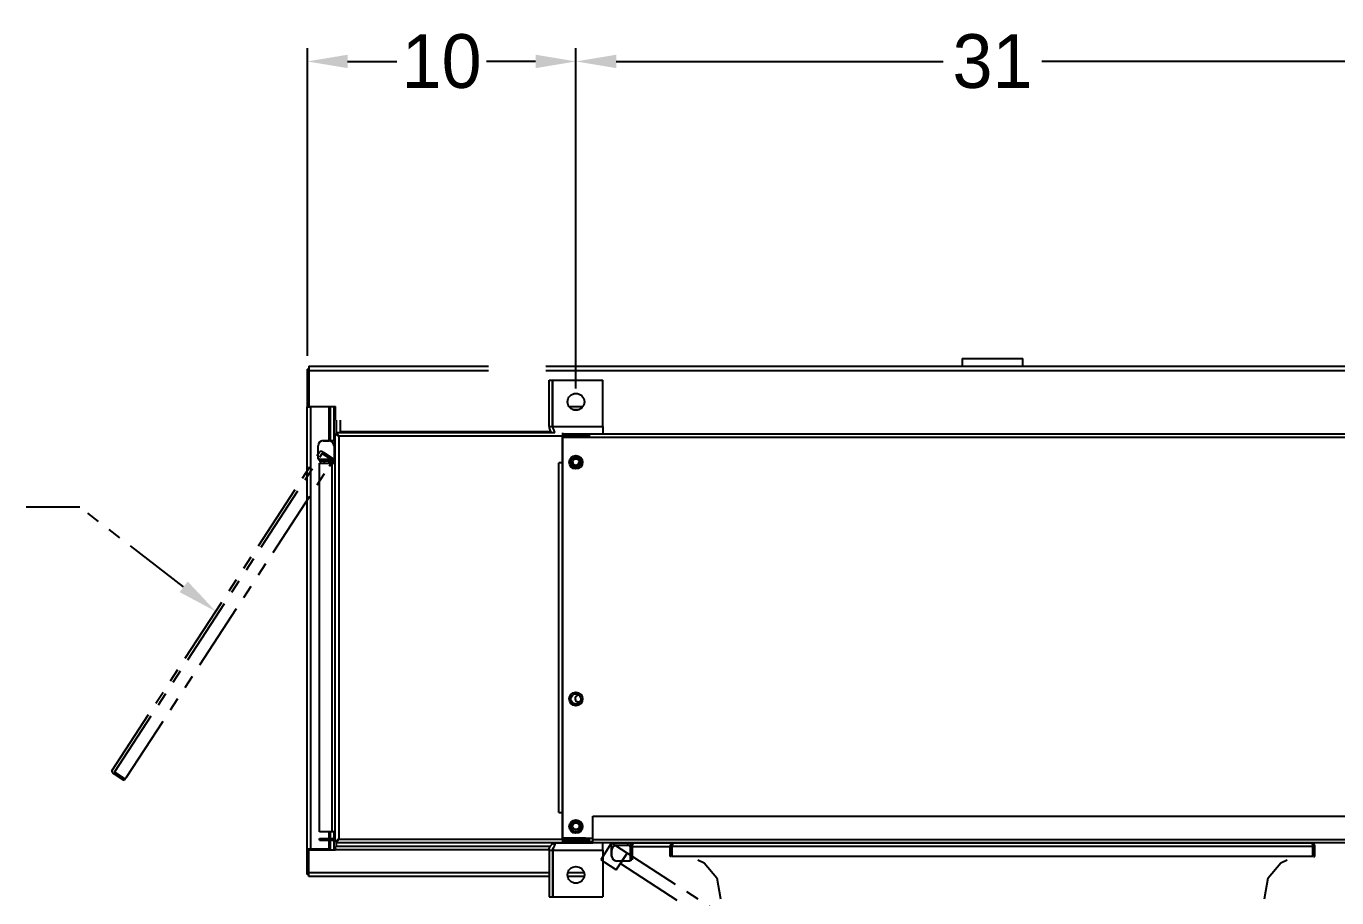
# Model space of a CAD drawing. Header units: inches. Extents: x 547 to 857, y -251 to -55.
# Drawn here: x 623.15 to 671.91, y -128.09 to -95.64 of the extents above; entities that cross this region are included whole.
import ezdxf

# ---------------------------------------------------------------- set-up
doc = ezdxf.new("R2010")
doc.units = ezdxf.units.IN
doc.header["$MEASUREMENT"] = 0
doc.header["$PDSIZE"] = -1
doc.linetypes.add('PHANTOM', pattern=[0.5, 0.25, -0.05, 0.05, -0.05, 0.05, -0.05])
doc.layers.add('Hingeable', color=7, linetype='PHANTOM')
doc.dimstyles.new('RAE Solutions', dxfattribs={"dimtxt": 2, "dimasz": 1.5, "dimexe": 0.5, "dimexo": 0.5, "dimgap": 0.5, "dimtad": 0, "dimtih": 1, "dimtoh": 1, "dimdec": 3, "dimrnd": 0.125, "dimzin": 1, "dimdsep": 46, "dimlunit": 5, "dimtxsty": 'Standard', "dimcen": 0.09, "dimadec": 0, "dimazin": 0, "dimtfac": 1, "dimtdec": 3, "dimtofl": 0, "dimtmove": 0, "dimatfit": 3, "dimfxl": 1, "dimtolj": 1, "dimtzin": 1, "dimarcsym": 0})

# ---------------------------------------------------------------- blocks, each defined once
blk = doc.blocks.new('*D20')
at = {"color": 0, "lineweight": -2}
for p, q in [((633.607, -107.906), (633.607, -96.451)), ((643.602, -109.125), (643.602, -96.451)), ((635.107, -96.951), (636.938, -96.951)), ((642.102, -96.951), (640.271, -96.951))]:
    blk.add_line(p, q, dxfattribs=at)
at = {"color": 0}
for points in [[(635.107, -96.701), (635.107, -97.201), (633.607, -96.951)], [(642.102, -96.701), (642.102, -97.201), (643.602, -96.951)]]:
    blk.add_solid(points, dxfattribs=at)
at = {"layer": 'Defpoints', "color": 0}
for p in [(643.602, -96.951), (633.607, -108.406), (643.602, -109.625)]:
    blk.add_point(p, dxfattribs=at)
at = {"color": 0, "insert": (638.604, -96.951), "char_height": 2, "attachment_point": 5}
blk.add_mtext('\\A1;10', dxfattribs=at)
blk = doc.blocks.new('*D25')
at = {"color": 0, "lineweight": -2}
for p, q in [((643.602, -109.125), (643.602, -96.451)), ((674.602, -109.125), (674.602, -96.451)), ((645.102, -96.951), (657.269, -96.951)), ((673.102, -96.951), (660.935, -96.951))]:
    blk.add_line(p, q, dxfattribs=at)
at = {"color": 0}
for points in [[(645.102, -96.701), (645.102, -97.201), (643.602, -96.951)], [(673.102, -96.701), (673.102, -97.201), (674.602, -96.951)]]:
    blk.add_solid(points, dxfattribs=at)
at = {"layer": 'Defpoints', "color": 0}
for p in [(674.602, -96.951), (643.602, -109.625), (674.602, -109.625)]:
    blk.add_point(p, dxfattribs=at)
at = {"color": 0, "insert": (659.102, -96.951), "char_height": 2, "attachment_point": 5}
blk.add_mtext('\\A1;31', dxfattribs=at)

msp = doc.modelspace()

# ---------------------------------------------------------------- linework, layer by layer
at = {"linetype": 'Continuous', "lineweight": 25}
for p, q in [((657.977, -108.0082), (657.977, -108.301)), ((657.977, -108.0082), (660.227, -108.0082)), ((657.977, -108.0082), (657.977, -108.301)), ((657.977, -108.0082), (660.227, -108.0082)), ((660.227, -108.301), (660.227, -108.0082)), ((660.227, -108.301), (660.227, -108.0082)), ((633.6065, -108.4062), (633.6065, -109.8125)), ((633.6065, -108.4062), (633.6565, -108.4062)), ((633.6065, -108.4062), (633.6065, -109.8125)), ((633.6065, -108.4062), (633.6565, -108.4062)), ((633.6065, -108.4062), (633.6065, -109.8125)), ((633.6065, -108.4062), (633.6565, -108.4062)), ((633.6565, -108.301), (633.6565, -108.458)), ((633.6565, -108.301), (640.3515, -108.301)), ((633.6565, -108.301), (633.6565, -108.458)), ((633.6565, -108.301), (633.6565, -108.458)), ((633.6565, -108.301), (640.3515, -108.301)), ((633.6565, -108.458), (633.6565, -109.7985)), ((633.6565, -108.458), (640.3515, -108.458)), ((633.6565, -108.458), (633.6565, -109.7985)), ((633.6565, -108.458), (633.6565, -109.7985)), ((633.6565, -108.458), (640.3515, -108.458)), ((642.4765, -108.301), (675.7275, -108.301)), ((642.4765, -108.458), (675.7275, -108.458)), ((642.602, -110.5485), (642.602, -108.8125)), ((642.602, -108.8125), (642.732, -108.8125)), ((642.602, -110.5485), (642.602, -108.8125)), ((642.602, -108.8125), (642.732, -108.8125)), ((642.602, -110.5485), (642.602, -108.8125)), ((642.602, -108.8125), (642.732, -108.8125)), ((642.732, -110.5485), (642.732, -108.8125)), ((642.732, -110.5485), (642.732, -108.8125)), ((642.732, -110.5485), (642.732, -108.8125)), ((642.7391, -108.8125), (644.602, -108.8125)), ((642.7391, -110.5485), (642.7391, -108.8125)), ((642.7391, -108.8125), (644.602, -108.8125)), ((642.7391, -110.5485), (642.7391, -108.8125)), ((642.7391, -108.8125), (644.602, -108.8125)), ((642.7391, -110.5485), (642.7391, -108.8125)), ((644.602, -110.5485), (644.602, -108.8125)), ((644.602, -110.5485), (644.602, -108.8125)), ((644.602, -110.5485), (644.602, -108.8125)), ((633.6065, -126.2812), (633.6065, -109.8125)), ((633.6065, -109.8125), (633.7395, -109.8125)), ((633.6065, -126.2812), (633.6065, -109.8125)), ((633.6065, -109.8125), (633.7395, -109.8125)), ((633.6065, -126.2812), (633.6065, -109.8125)), ((633.6065, -109.8125), (633.7395, -109.8125)), ((633.6565, -109.8125), (633.6565, -109.7985)), ((633.6565, -109.7985), (634.6565, -109.7985)), ((633.6565, -109.8125), (633.6565, -109.7985)), ((633.6565, -109.7985), (634.6565, -109.7985)), ((633.6565, -109.8125), (633.6565, -109.7985)), ((633.6565, -109.7985), (634.6565, -109.7985)), ((633.7065, -109.7985), (633.7065, -109.8125)), ((633.7065, -109.7985), (633.7065, -109.8125)), ((633.7065, -109.7985), (633.7065, -109.8125)), ((633.7142, -109.8125), (633.7142, -109.7985)), ((633.7142, -109.8125), (633.7142, -109.7985)), ((633.7142, -109.8125), (633.7142, -109.7985)), ((633.7395, -126.2812), (633.7395, -109.8125)), ((634.419, -109.8125), (633.7395, -109.8125)), ((633.7395, -126.2812), (633.7395, -109.8125)), ((634.419, -109.8125), (633.7395, -109.8125)), ((633.7395, -126.2812), (633.7395, -109.8125)), ((634.419, -109.8125), (633.7395, -109.8125)), ((633.8472, -109.8125), (633.8472, -109.7985)), ((633.8472, -109.8125), (633.8472, -109.7985)), ((633.8472, -109.8125), (633.8472, -109.7985)), ((634.419, -111.073), (634.419, -109.8125)), ((634.419, -111.073), (634.419, -109.8125)), ((634.419, -111.073), (634.419, -109.8125)), ((634.4642, -111.073), (634.4642, -109.7985)), ((634.4642, -111.073), (634.4642, -109.7985)), ((634.4642, -111.073), (634.4642, -109.7985)), ((634.5972, -109.7985), (634.5972, -111.073)), ((634.5972, -109.7985), (634.5972, -111.073)), ((634.5972, -109.7985), (634.5972, -111.073)), ((634.6565, -109.9095), (634.6565, -109.7985)), ((634.6565, -109.9095), (634.6565, -109.7985)), ((634.6565, -109.9095), (634.6565, -109.7985)), ((634.6565, -110.3054), (634.6565, -109.9095)), ((634.6565, -110.3054), (634.6565, -109.9095)), ((634.6565, -110.3054), (634.6565, -109.9095)), ((642.732, -109.7985), (642.7391, -109.7985)), ((642.732, -109.7985), (642.7391, -109.7985)), ((642.732, -109.7985), (642.7391, -109.7985)), ((642.732, -109.9095), (642.7391, -109.9095)), ((642.732, -109.9095), (642.7391, -109.9095)), ((642.732, -109.9095), (642.7391, -109.9095)), ((643.3421, -109.7985), (643.862, -109.7985)), ((643.3421, -109.7985), (643.862, -109.7985)), ((643.3421, -109.7985), (643.862, -109.7985)), ((643.4727, -109.9095), (643.7314, -109.9095)), ((643.4727, -109.9095), (643.7314, -109.9095)), ((643.4727, -109.9095), (643.7314, -109.9095)), ((634.6802, -110.3054), (634.6802, -110.8258)), ((634.6802, -110.3054), (634.6802, -110.8258)), ((634.6802, -110.3054), (634.6802, -110.8258)), ((634.8283, -110.3054), (634.8283, -110.742)), ((634.8283, -110.3054), (634.8283, -110.742)), ((634.8283, -110.3054), (634.8283, -110.742)), ((642.602, -110.5485), (642.732, -110.5485)), ((642.602, -110.5485), (642.732, -110.5485)), ((642.602, -110.5485), (642.732, -110.5485)), ((642.732, -110.3054), (642.7391, -110.3054)), ((642.732, -110.3054), (642.7391, -110.3054)), ((642.732, -110.3054), (642.7391, -110.3054)), ((642.7391, -110.5485), (644.602, -110.5485)), ((642.7391, -110.5485), (644.602, -110.5485)), ((642.7391, -110.5485), (644.602, -110.5485)), ((644.602, -110.5485), (644.602, -110.8125)), ((644.602, -110.5485), (644.602, -110.8125)), ((644.602, -110.5485), (644.602, -110.8125)), ((634.1948, -111.0735), (634.4138, -111.0735)), ((634.1948, -111.0735), (634.4138, -111.0735)), ((634.1948, -111.0735), (634.4138, -111.0735)), ((634.6453, -111.073), (634.1953, -111.073)), ((634.6453, -111.073), (634.1953, -111.073)), ((634.6453, -111.073), (634.1953, -111.073)), ((634.6453, -125.9867), (634.6453, -110.8258)), ((634.6453, -110.8258), (634.6953, -110.8258)), ((634.6453, -125.9867), (634.6453, -110.8258)), ((634.6453, -110.8258), (634.6953, -110.8258)), ((634.6453, -125.9867), (634.6453, -110.8258)), ((634.6453, -110.8258), (634.6953, -110.8258)), ((634.7024, -110.7687), (642.8212, -110.7687)), ((634.7024, -110.7687), (634.7024, -110.8187)), ((634.7024, -110.7687), (642.8212, -110.7687)), ((634.7024, -110.7687), (634.7024, -110.8187)), ((634.7024, -110.7687), (642.8212, -110.7687)), ((634.7024, -110.7687), (634.7024, -110.8187)), ((643.1013, -110.9017), (634.7783, -110.9017)), ((634.7783, -110.9017), (634.7783, -125.9107)), ((643.1013, -110.9017), (634.7783, -110.9017)), ((634.7783, -110.9017), (634.7783, -125.9107)), ((643.1013, -110.9017), (634.7783, -110.9017)), ((634.7783, -110.9017), (634.7783, -125.9107)), ((634.8283, -110.742), (634.8283, -110.7687)), ((642.6905, -110.742), (634.8283, -110.742)), ((634.8283, -110.742), (634.8283, -110.7687)), ((642.6905, -110.742), (634.8283, -110.742)), ((634.8283, -110.742), (634.8283, -110.7687)), ((642.6905, -110.742), (634.8283, -110.742)), ((643.1013, -110.7753), (643.1013, -110.9017)), ((643.1013, -110.7753), (643.1013, -110.9017)), ((643.1013, -110.7753), (643.1013, -110.9017)), ((643.1013, -110.8125), (644.102, -110.8125)), ((643.1013, -110.8125), (644.102, -110.8125)), ((643.1013, -110.8125), (644.102, -110.8125)), ((643.9453, -110.825), (643.1013, -110.825)), ((643.9453, -110.825), (643.1013, -110.825)), ((643.9453, -110.825), (643.1013, -110.825)), ((643.102, -110.875), (643.1013, -110.875)), ((643.102, -110.875), (643.1013, -110.875)), ((643.102, -110.875), (643.1013, -110.875)), ((643.1013, -111.9017), (643.1013, -110.9017)), ((643.1013, -111.9017), (643.1013, -110.9017)), ((643.1013, -111.9017), (643.1013, -110.9017)), ((643.1015, -110.8125), (643.1015, -110.825)), ((643.1015, -110.8125), (643.1015, -110.825)), ((643.1015, -110.8125), (643.1015, -110.825)), ((643.1015, -110.875), (643.1015, -110.9451)), ((643.1015, -110.875), (643.1015, -110.9451)), ((643.1015, -110.875), (643.1015, -110.9451)), ((643.1015, -125.8674), (643.1015, -110.9451)), ((643.9453, -110.9451), (643.1015, -110.9451)), ((643.1015, -125.8674), (643.1015, -110.9451)), ((643.9453, -110.9451), (643.1015, -110.9451)), ((643.1015, -125.8674), (643.1015, -110.9451)), ((643.9453, -110.9451), (643.1015, -110.9451)), ((643.102, -110.875), (643.102, -110.938)), ((643.9453, -110.875), (643.102, -110.875)), ((643.102, -110.875), (643.102, -110.938)), ((643.9453, -110.875), (643.102, -110.875)), ((643.102, -110.875), (643.102, -110.938)), ((643.9453, -110.875), (643.102, -110.875)), ((643.9453, -110.938), (643.102, -110.938)), ((643.9453, -110.938), (643.102, -110.938)), ((643.9453, -110.938), (643.102, -110.938)), ((643.102, -110.9455), (643.102, -125.867)), ((643.102, -110.9455), (644.102, -110.9455)), ((643.102, -110.9455), (643.102, -125.867)), ((643.102, -110.9455), (644.102, -110.9455)), ((643.102, -110.9455), (643.102, -125.867)), ((643.102, -110.9455), (644.102, -110.9455)), ((643.9453, -110.875), (643.9453, -110.825)), ((643.9453, -110.875), (643.9453, -110.825)), ((643.9453, -110.875), (643.9453, -110.825)), ((643.9453, -110.875), (643.9453, -110.938)), ((643.9453, -110.875), (643.9453, -110.938)), ((643.9453, -110.875), (643.9453, -110.938)), ((643.9453, -110.9455), (643.9453, -110.9451)), ((643.9453, -110.9455), (643.9453, -110.9451)), ((643.9453, -110.9455), (643.9453, -110.9451)), ((644.102, -110.9455), (644.102, -110.8125)), ((644.102, -110.9455), (644.102, -110.8125)), ((644.102, -110.9455), (644.102, -110.8125)), ((644.102, -110.8125), (674.102, -110.8125)), ((644.102, -110.9455), (674.102, -110.9455)), ((634.0073, -111.761), (634.0073, -111.261)), ((634.0073, -111.761), (634.0073, -111.261)), ((634.0073, -111.761), (634.0073, -111.261)), ((634.6013, -111.261), (634.6013, -111.761)), ((634.6013, -111.261), (634.6013, -111.761)), ((634.6013, -111.261), (634.6013, -111.761)), ((634.6013, -111.667), (634.6453, -111.667)), ((634.6013, -111.667), (634.6453, -111.667)), ((634.6013, -111.667), (634.6453, -111.667)), ((634.0543, -111.761), (634.0073, -111.761)), ((634.0543, -111.761), (634.0073, -111.761)), ((634.0543, -111.761), (634.0073, -111.761)), ((634.0543, -111.761), (634.5333, -111.761)), ((634.0543, -111.824), (634.0543, -111.761)), ((634.0543, -111.761), (634.5333, -111.761)), ((634.0543, -111.824), (634.0543, -111.761)), ((634.0543, -111.761), (634.5333, -111.761)), ((634.0543, -111.824), (634.0543, -111.761)), ((634.0543, -111.824), (634.5333, -111.824)), ((634.0543, -111.824), (634.5333, -111.824)), ((634.0543, -111.824), (634.5333, -111.824)), ((634.0543, -125.636), (634.0543, -111.907)), ((634.0543, -111.907), (634.5333, -111.907)), ((634.0543, -125.636), (634.0543, -111.907)), ((634.0543, -111.907), (634.5333, -111.907)), ((634.0543, -125.636), (634.0543, -111.907)), ((634.0543, -111.907), (634.5333, -111.907)), ((634.419, -111.907), (634.419, -111.824)), ((634.419, -111.907), (634.419, -111.824)), ((634.419, -111.907), (634.419, -111.824)), ((634.4642, -111.907), (634.4642, -111.824)), ((634.4642, -111.907), (634.4642, -111.824)), ((634.4642, -111.907), (634.4642, -111.824)), ((634.5333, -111.824), (634.5333, -111.761)), ((634.6013, -111.761), (634.5333, -111.761)), ((634.5333, -111.824), (634.5333, -111.761)), ((634.6013, -111.761), (634.5333, -111.761)), ((634.5333, -111.824), (634.5333, -111.761)), ((634.6013, -111.761), (634.5333, -111.761)), ((634.5333, -125.636), (634.5333, -111.907)), ((634.5333, -111.907), (634.6453, -111.907)), ((634.5333, -125.636), (634.5333, -111.907)), ((634.5333, -111.907), (634.6453, -111.907)), ((634.5333, -125.636), (634.5333, -111.907)), ((634.5333, -111.907), (634.6453, -111.907)), ((634.5972, -111.761), (634.5972, -111.7757)), ((634.5972, -111.761), (634.5972, -111.7757)), ((634.5972, -111.761), (634.5972, -111.7757)), ((634.5972, -111.854), (634.5972, -111.907)), ((634.5972, -111.854), (634.5972, -111.907)), ((634.5972, -111.854), (634.5972, -111.907)), ((643.1013, -111.9017), (642.9683, -111.9017)), ((642.9683, -124.9107), (642.9683, -111.9017)), ((643.1013, -111.9017), (642.9683, -111.9017)), ((642.9683, -124.9107), (642.9683, -111.9017)), ((643.1013, -111.9017), (642.9683, -111.9017)), ((642.9683, -124.9107), (642.9683, -111.9017)), ((643.1013, -111.9017), (643.1013, -124.9107)), ((643.1013, -111.9017), (643.1013, -124.9107)), ((643.1013, -111.9017), (643.1013, -124.9107)), ((642.9683, -124.9107), (643.1013, -124.9107)), ((642.9683, -124.9107), (643.1013, -124.9107)), ((642.9683, -124.9107), (643.1013, -124.9107)), ((643.1013, -125.9107), (643.1013, -124.9107)), ((643.1013, -125.9107), (643.1013, -124.9107)), ((643.1013, -125.9107), (643.1013, -124.9107)), ((644.235, -125.917), (644.235, -125.05)), ((644.235, -125.917), (644.235, -125.05)), ((644.235, -125.05), (673.969, -125.05)), ((644.235, -125.917), (644.235, -125.05)), ((634.5333, -125.636), (634.0543, -125.636)), ((634.5333, -125.636), (634.0543, -125.636)), ((634.5333, -125.636), (634.0543, -125.636)), ((634.419, -125.886), (634.419, -125.636)), ((634.419, -125.886), (634.419, -125.636)), ((634.419, -125.886), (634.419, -125.636)), ((634.4642, -125.886), (634.4642, -125.636)), ((634.4642, -125.886), (634.4642, -125.636)), ((634.4642, -125.886), (634.4642, -125.636)), ((634.6453, -125.636), (634.5333, -125.636)), ((634.6453, -125.636), (634.5333, -125.636)), ((634.6453, -125.636), (634.5333, -125.636)), ((634.5972, -125.636), (634.5972, -125.856)), ((634.5972, -125.636), (634.5972, -125.856)), ((634.5972, -125.636), (634.5972, -125.856)), ((634.6163, -125.886), (634.6163, -125.636)), ((634.6163, -125.886), (634.6163, -125.636)), ((634.6163, -125.886), (634.6163, -125.636)), ((633.7395, -126.2812), (633.6065, -126.2812)), ((633.6065, -127.2187), (633.6065, -126.2812)), ((633.7395, -126.2812), (633.6065, -126.2812)), ((633.6065, -127.2187), (633.6065, -126.2812)), ((633.7395, -126.2812), (633.6065, -126.2812)), ((633.6065, -127.2187), (633.6065, -126.2812)), ((633.6565, -126.308), (633.6565, -126.2812)), ((633.6565, -126.308), (633.6565, -126.2812)), ((633.6565, -126.308), (633.6565, -126.2812)), ((633.7065, -126.2812), (633.7065, -126.308)), ((633.7065, -126.2812), (633.7065, -126.308)), ((633.7065, -126.2812), (633.7065, -126.308)), ((633.7142, -126.308), (633.7142, -126.2812)), ((633.7142, -126.308), (633.7142, -126.2812)), ((633.7142, -126.308), (633.7142, -126.2812)), ((634.419, -126.2812), (633.7395, -126.2812)), ((634.419, -126.2812), (633.7395, -126.2812)), ((634.419, -126.2812), (633.7395, -126.2812)), ((633.8472, -126.308), (633.8472, -126.2812)), ((633.8472, -126.308), (633.8472, -126.2812)), ((633.8472, -126.308), (633.8472, -126.2812)), ((634.0543, -125.949), (634.0543, -125.886)), ((634.0543, -125.886), (634.5333, -125.886)), ((634.0543, -125.949), (634.0543, -125.886)), ((634.0543, -125.886), (634.5333, -125.886)), ((634.0543, -125.949), (634.0543, -125.886)), ((634.0543, -125.886), (634.5333, -125.886)), ((634.0543, -125.949), (634.5333, -125.949)), ((634.0543, -125.949), (634.5333, -125.949)), ((634.0543, -125.949), (634.5333, -125.949)), ((634.419, -126.2812), (634.419, -125.949)), ((634.419, -126.2812), (634.419, -125.949)), ((634.419, -126.2812), (634.419, -125.949)), ((634.4642, -126.308), (634.4642, -125.949)), ((634.4642, -126.308), (634.4642, -125.949)), ((634.4642, -126.308), (634.4642, -125.949)), ((634.5333, -125.886), (634.5333, -125.949)), ((634.5333, -125.886), (634.5333, -125.949)), ((634.5333, -125.886), (634.5333, -125.949)), ((634.5972, -125.9343), (634.5972, -126.308)), ((634.5972, -125.9343), (634.5972, -126.308)), ((634.5972, -125.9343), (634.5972, -126.308)), ((634.6453, -125.886), (634.6163, -125.886)), ((634.6453, -125.886), (634.6163, -125.886)), ((634.6453, -125.886), (634.6163, -125.886)), ((634.6453, -125.9867), (634.6953, -125.9867)), ((634.6453, -125.9867), (634.6953, -125.9867)), ((634.6453, -125.9867), (634.6953, -125.9867)), ((634.6565, -126.308), (634.6565, -126.175)), ((642.6441, -126.175), (634.6565, -126.175)), ((634.6565, -126.308), (634.6565, -126.175)), ((642.6441, -126.175), (634.6565, -126.175)), ((634.6565, -126.308), (634.6565, -126.175)), ((642.6441, -126.175), (634.6565, -126.175)), ((634.6802, -125.9867), (634.6802, -126.175)), ((634.6802, -125.9867), (634.6802, -126.175)), ((634.6802, -125.9867), (634.6802, -126.175)), ((634.7024, -126.0437), (634.7024, -125.9937)), ((634.7024, -126.0437), (634.7024, -125.9937)), ((634.7024, -126.0437), (634.7024, -125.9937)), ((643.1013, -126.0437), (634.7024, -126.0437)), ((643.1013, -126.0437), (634.7024, -126.0437)), ((643.1013, -126.0437), (634.7024, -126.0437)), ((634.7783, -125.9107), (643.1013, -125.9107)), ((634.7783, -125.9107), (643.1013, -125.9107)), ((634.7783, -125.9107), (643.1013, -125.9107)), ((642.866, -126.05), (644.235, -126.05)), ((642.866, -126.05), (644.235, -126.05)), ((642.866, -126.05), (644.235, -126.05)), ((643.1013, -125.9107), (643.1013, -126.0437)), ((643.1013, -125.9107), (643.1013, -126.0437)), ((643.1013, -125.9107), (643.1013, -126.0437)), ((643.1013, -125.9375), (643.102, -125.9375)), ((643.1013, -125.9375), (643.102, -125.9375)), ((643.1013, -125.9375), (643.102, -125.9375)), ((643.1013, -125.9875), (643.9453, -125.9875)), ((643.1013, -125.9875), (643.9453, -125.9875)), ((643.1013, -125.9875), (643.9453, -125.9875)), ((643.1015, -125.9375), (643.1015, -125.8674)), ((643.9453, -125.8674), (643.1015, -125.8674)), ((643.1015, -125.9375), (643.1015, -125.8674)), ((643.9453, -125.8674), (643.1015, -125.8674)), ((643.1015, -125.9375), (643.1015, -125.8674)), ((643.9453, -125.8674), (643.1015, -125.8674)), ((643.102, -125.867), (644.102, -125.867)), ((643.102, -125.867), (644.102, -125.867)), ((643.102, -125.867), (644.102, -125.867)), ((643.102, -125.9375), (643.102, -125.8745)), ((643.9453, -125.8745), (643.102, -125.8745)), ((643.102, -125.9375), (643.102, -125.8745)), ((643.9453, -125.8745), (643.102, -125.8745)), ((643.102, -125.9375), (643.102, -125.8745)), ((643.9453, -125.8745), (643.102, -125.8745)), ((643.9453, -125.9375), (643.102, -125.9375)), ((643.9453, -125.9375), (643.102, -125.9375)), ((643.9453, -125.9375), (643.102, -125.9375)), ((643.2475, -125.8674), (643.2475, -125.8745)), ((643.2475, -125.8674), (643.2475, -125.8745)), ((643.2475, -125.8674), (643.2475, -125.8745)), ((643.9535, -125.867), (643.9453, -125.8674)), ((643.9453, -125.8674), (643.9453, -125.867)), ((643.9535, -125.867), (643.9453, -125.8674)), ((643.9453, -125.8674), (643.9453, -125.867)), ((643.9535, -125.867), (643.9453, -125.8674)), ((643.9453, -125.8674), (643.9453, -125.867)), ((643.9453, -125.9375), (643.9453, -125.8745)), ((643.9453, -125.9375), (643.9453, -125.8745)), ((643.9453, -125.9375), (643.9453, -125.8745)), ((643.9453, -125.9375), (643.9453, -125.9875)), ((643.9453, -125.9375), (643.9453, -125.9875)), ((643.9453, -125.9375), (643.9453, -125.9875)), ((644.102, -125.985), (643.9453, -125.985)), ((644.102, -125.985), (643.9453, -125.985)), ((644.102, -125.985), (643.9453, -125.985)), ((644.102, -126), (644.102, -125.867)), ((644.102, -125.867), (644.235, -125.867)), ((644.102, -126), (644.102, -125.867)), ((644.102, -125.867), (644.235, -125.867)), ((644.102, -126), (644.102, -125.867)), ((644.102, -125.867), (644.235, -125.867)), ((644.102, -126), (644.235, -126)), ((644.102, -126), (644.235, -126)), ((644.102, -126), (644.235, -126)), ((644.235, -126.05), (644.235, -125.917)), ((644.235, -126.05), (644.235, -125.917)), ((644.235, -125.917), (673.969, -125.917)), ((644.235, -126.05), (644.235, -125.917)), ((673.969, -126.05), (644.235, -126.05)), ((644.602, -126.314), (644.602, -126.05)), ((644.602, -126.314), (644.602, -126.05)), ((644.602, -126.314), (644.602, -126.05)), ((644.9308, -126.3155), (644.9308, -126.05)), ((645.1188, -126.128), (645.6188, -126.128)), ((645.5248, -126.05), (645.5248, -126.128)), ((645.6188, -126.128), (645.6188, -126.196)), ((645.6222, -126.175), (645.6188, -126.175)), ((645.6188, -126.196), (645.6818, -126.196)), ((645.6188, -126.196), (645.6188, -126.675)), ((645.6818, -126.196), (645.6818, -126.675)), ((645.6904, -126.175), (645.6849, -126.175)), ((645.6889, -126.196), (645.6889, -126.675)), ((647.102, -126.196), (645.6889, -126.196)), ((647.102, -126.183), (647.152, -126.183)), ((647.102, -126.55), (647.102, -126.183)), ((647.152, -126.183), (647.152, -126.55)), ((647.1799, -126.196), (647.152, -126.196)), ((671.0242, -126.183), (647.1799, -126.183)), ((647.1799, -126.55), (647.1799, -126.183)), ((671.0242, -126.55), (671.0242, -126.183)), ((671.052, -126.196), (671.0242, -126.196)), ((671.102, -126.183), (671.052, -126.183)), ((671.052, -126.183), (671.052, -126.55)), ((671.102, -126.55), (671.102, -126.183)), ((633.6565, -126.308), (634.6565, -126.308)), ((633.6565, -127.167), (633.6565, -126.308)), ((633.6565, -126.308), (634.6565, -126.308)), ((633.6565, -127.167), (633.6565, -126.308)), ((633.6565, -126.308), (634.6565, -126.308)), ((633.6565, -127.167), (633.6565, -126.308)), ((642.603, -126.308), (634.6565, -126.308)), ((642.603, -126.308), (634.6565, -126.308)), ((642.603, -126.308), (634.6565, -126.308)), ((642.602, -126.314), (642.732, -126.314)), ((642.602, -126.314), (642.602, -128.05)), ((642.602, -126.314), (642.732, -126.314)), ((642.602, -126.314), (642.602, -128.05)), ((642.602, -126.314), (642.732, -126.314)), ((642.602, -126.314), (642.602, -128.05)), ((642.732, -126.314), (642.732, -128.05)), ((642.732, -126.314), (642.732, -128.05)), ((642.732, -126.314), (642.732, -128.05)), ((642.741, -126.308), (642.7329, -126.308)), ((642.741, -126.308), (642.7329, -126.308)), ((642.741, -126.308), (642.7329, -126.308)), ((642.7391, -126.314), (644.602, -126.314)), ((642.7391, -126.314), (642.7391, -128.05)), ((642.7391, -126.314), (644.602, -126.314)), ((642.7391, -126.314), (642.7391, -128.05)), ((642.7391, -126.314), (644.602, -126.314)), ((642.7391, -126.314), (642.7391, -128.05)), ((644.602, -126.314), (644.602, -128.05)), ((644.602, -126.314), (644.602, -128.05)), ((644.602, -126.314), (644.602, -128.05)), ((644.9213, -126.5345), (644.9213, -126.3155)), ((644.9213, -126.3155), (644.9313, -126.3155)), ((644.9213, -126.5345), (644.9313, -126.5345)), ((644.9313, -126.5345), (644.9313, -126.3155)), ((645.6188, -126.722), (645.1188, -126.722)), ((645.6188, -126.675), (645.6188, -126.722)), ((645.6188, -126.675), (645.6818, -126.675)), ((645.6889, -126.308), (645.6818, -126.308)), ((647.152, -126.55), (647.102, -126.55)), ((671.0242, -126.55), (647.1799, -126.55)), ((648.138, -126.675), (648.367, -126.7872)), ((648.367, -126.7872), (648.8398, -127.3459)), ((669.3643, -127.3459), (669.8371, -126.7872)), ((669.8371, -126.7872), (670.0661, -126.675)), ((671.052, -126.55), (671.102, -126.55)), ((633.6565, -127.2187), (633.6065, -127.2187)), ((633.6565, -127.2187), (633.6065, -127.2187)), ((633.6565, -127.2187), (633.6065, -127.2187)), ((633.6565, -127.3), (633.6565, -127.167)), ((642.602, -127.167), (633.6565, -127.167)), ((633.6565, -127.3), (633.6565, -127.167)), ((642.602, -127.167), (633.6565, -127.167)), ((633.6565, -127.3), (633.6565, -127.167)), ((642.602, -127.167), (633.6565, -127.167)), ((642.7391, -127.167), (642.732, -127.167)), ((642.7391, -127.167), (642.732, -127.167)), ((642.7391, -127.167), (642.732, -127.167)), ((643.9065, -127.167), (643.2976, -127.167)), ((643.9065, -127.167), (643.2976, -127.167)), ((643.9065, -127.167), (643.2976, -127.167)), ((642.602, -127.3), (633.6565, -127.3)), ((642.602, -127.3), (633.6565, -127.3)), ((642.602, -127.3), (633.6565, -127.3)), ((642.7391, -127.3), (642.732, -127.3)), ((642.7391, -127.3), (642.732, -127.3)), ((642.7391, -127.3), (642.732, -127.3)), ((643.9082, -127.3), (643.2959, -127.3)), ((643.9082, -127.3), (643.2959, -127.3)), ((643.9082, -127.3), (643.2959, -127.3)), ((648.8398, -127.3459), (648.9839, -128.1312)), ((669.2202, -128.1312), (669.3643, -127.3459)), ((642.602, -128.05), (642.732, -128.05)), ((642.602, -128.05), (642.732, -128.05)), ((642.602, -128.05), (642.732, -128.05)), ((642.7391, -128.05), (644.602, -128.05)), ((642.7391, -128.05), (644.602, -128.05)), ((642.7391, -128.05), (644.602, -128.05))]:
    msp.add_line(p, q, dxfattribs=at)
msp.add_line((644.9308, -126.05), (670.969, -126.05))
at = {"linetype": 'Continuous', "lineweight": 25, "flags": 128}
for points in [[(634.7783, -110.9017), (634.7783, -110.9017)], [(634.7783, -110.9017), (634.7783, -110.9017)], [(634.7783, -110.9017), (634.7783, -110.9017)], [(634.7783, -125.9107), (634.7783, -125.9107)], [(634.7783, -125.9107), (634.7783, -125.9107)], [(634.7783, -125.9107), (634.7783, -125.9107)]]:
    msp.add_lwpolyline(points, dxfattribs=at)
at = {"linetype": 'Continuous', "lineweight": 25}
for centre, radius in [((643.602, -109.625), 0.3125), ((643.602, -109.625), 0.3125), ((643.602, -109.625), 0.3125), ((643.602, -111.875), 0.25), ((643.602, -111.875), 0.25), ((643.602, -111.875), 0.25), ((643.602, -111.875), 0.1875), ((643.602, -111.875), 0.1875), ((643.602, -111.875), 0.1875), ((643.602, -111.875), 0.125), ((643.602, -111.875), 0.125), ((643.602, -111.875), 0.125), ((643.602, -120.6875), 0.25), ((643.602, -120.6875), 0.25), ((643.602, -120.6875), 0.25), ((643.602, -120.6875), 0.1875), ((643.602, -120.6875), 0.1875), ((643.602, -120.6875), 0.1875), ((643.602, -125.4375), 0.25), ((643.602, -125.4375), 0.25), ((643.602, -125.4375), 0.25), ((643.602, -125.4375), 0.1875), ((643.602, -125.4375), 0.1875), ((643.602, -125.4375), 0.1875), ((643.602, -125.4225), 0.125), ((643.602, -125.4225), 0.125), ((643.602, -125.4225), 0.125), ((643.602, -127.2375), 0.3125), ((643.602, -127.2375), 0.3125), ((643.602, -127.2375), 0.3125)]:
    msp.add_circle(centre, radius, dxfattribs=at)
for centre, radius, start, end in [((634.1948, -111.261), 0.1875, 90, 180), ((634.1948, -111.261), 0.1875, 90, 180), ((634.1948, -111.261), 0.1875, 90, 180), ((634.1953, -111.2605), 0.1875, 90, 135.06827), ((634.1953, -111.2605), 0.1875, 90, 135.06827), ((634.1953, -111.2605), 0.1875, 90, 135.06827), ((634.4138, -111.261), 0.1875, 0, 90), ((634.4138, -111.261), 0.1875, 0, 90), ((634.4138, -111.261), 0.1875, 0, 90), ((634.169, -111.8125), 0.0995, 186.63696, 251.75908), ((634.169, -111.8125), 0.0995, 186.63696, 251.75908), ((634.169, -111.8125), 0.0995, 186.63696, 251.75908), ((634.169, -111.8125), 0.0995, 288.24092, 353.36304), ((634.169, -111.8125), 0.0995, 288.24092, 353.36304), ((634.169, -111.8125), 0.0995, 288.24092, 353.36304), ((634.5333, -111.907), 0.146, 39.90374, 90), ((634.5333, -111.907), 0.146, 39.90374, 90), ((634.5333, -111.907), 0.146, 39.90374, 90), ((634.5333, -111.907), 0.083, 0, 90), ((634.5333, -111.907), 0.083, 0, 90), ((634.5333, -111.907), 0.083, 0, 90), ((643.602, -111.86), 0.125, 183.43981, 356.56019), ((643.602, -111.86), 0.125, 183.43981, 356.56019), ((643.602, -111.86), 0.125, 183.43981, 356.56019), ((643.6958, -120.672), 0.125, 73.18559, 305.5796), ((643.6958, -120.672), 0.125, 73.18559, 305.5796), ((643.6958, -120.672), 0.125, 73.18559, 305.5796), ((634.5333, -125.803), 0.083, 270, 0), ((634.5333, -125.803), 0.083, 270, 0), ((634.5333, -125.803), 0.083, 270, 0), ((634.5333, -125.803), 0.146, 270, 320.09626), ((634.5333, -125.803), 0.146, 270, 320.09626), ((634.5333, -125.803), 0.146, 270, 320.09626), ((644.235, -125.917), 0.133, 218.61324, 270), ((644.235, -125.917), 0.133, 218.61324, 270), ((644.235, -125.917), 0.133, 218.61324, 270), ((645.1188, -126.3155), 0.1875, 90, 180), ((645.1183, -126.5345), 0.1875, 180, 270), ((645.1188, -126.5345), 0.1875, 180, 270)]:
    msp.add_arc(centre, radius, start, end, dxfattribs=at)
for points, knots in [([(642.602, -110.5485), (642.6046, -110.5765), (642.6097, -110.6324), (642.6503, -110.7056), (642.6908, -110.7523), (642.7193, -110.7662), (642.7244, -110.7687)], [0, 0, 0, 0, 0.3077552, 0.6156747, 0.930549, 1, 1, 1, 1]), ([(642.602, -110.5485), (642.6046, -110.5765), (642.6097, -110.6324), (642.6503, -110.7056), (642.6908, -110.7523), (642.7193, -110.7662), (642.7244, -110.7687)], [0, 0, 0, 0, 0.3077552, 0.6156747, 0.930549, 1, 1, 1, 1]), ([(642.602, -110.5485), (642.6046, -110.5765), (642.6097, -110.6324), (642.6503, -110.7056), (642.6908, -110.7523), (642.7193, -110.7662), (642.7244, -110.7687)], [0, 0, 0, 0, 0.3077552, 0.6156747, 0.930549, 1, 1, 1, 1]), ([(642.732, -110.5485), (642.7331, -110.5612), (642.7353, -110.5865), (642.7493, -110.6175), (642.7618, -110.6314), (642.767, -110.6373)], [0, 0, 0, 0, 0.3672053, 0.7336714, 1, 1, 1, 1]), ([(642.732, -110.5485), (642.7331, -110.5612), (642.7353, -110.5865), (642.7493, -110.6175), (642.7618, -110.6314), (642.767, -110.6373)], [0, 0, 0, 0, 0.3672053, 0.7336714, 1, 1, 1, 1]), ([(642.732, -110.5485), (642.7331, -110.5612), (642.7353, -110.5865), (642.7493, -110.6175), (642.7618, -110.6314), (642.767, -110.6373)], [0, 0, 0, 0, 0.3672053, 0.7336714, 1, 1, 1, 1]), ([(642.8212, -110.7687), (642.815, -110.7585), (642.7982, -110.7309), (642.7708, -110.6513), (642.7497, -110.5827), (642.7391, -110.5485)], [0, 0, 0, 0, 0.2268035, 0.6134037, 1, 1, 1, 1]), ([(642.8212, -110.7687), (642.815, -110.7585), (642.7982, -110.7309), (642.7708, -110.6513), (642.7497, -110.5827), (642.7391, -110.5485)], [0, 0, 0, 0, 0.2268035, 0.6134037, 1, 1, 1, 1]), ([(642.8212, -110.7687), (642.815, -110.7585), (642.7982, -110.7309), (642.7708, -110.6513), (642.7497, -110.5827), (642.7391, -110.5485)], [0, 0, 0, 0, 0.2268035, 0.6134037, 1, 1, 1, 1]), ([(634.6453, -110.8258), (634.6462, -110.8269), (634.6479, -110.8289), (634.6601, -110.8342), (634.6756, -110.8409), (634.6968, -110.8518), (634.7296, -110.8727), (634.76, -110.8908), (634.7783, -110.9017)], [0, 0, 0, 0, 0.1570937, 0.2974345, 0.4217231, 0.5309915, 0.7167197, 1, 1, 1, 1]), ([(634.6453, -110.8258), (634.6462, -110.8269), (634.6479, -110.8289), (634.6601, -110.8342), (634.6756, -110.8409), (634.6968, -110.8518), (634.7296, -110.8727), (634.76, -110.8908), (634.7783, -110.9017)], [0, 0, 0, 0, 0.1570937, 0.2974345, 0.4217231, 0.5309915, 0.7167197, 1, 1, 1, 1]), ([(634.6453, -110.8258), (634.6462, -110.8269), (634.6479, -110.8289), (634.6601, -110.8342), (634.6756, -110.8409), (634.6968, -110.8518), (634.7296, -110.8727), (634.76, -110.8908), (634.7783, -110.9017)], [0, 0, 0, 0, 0.1570937, 0.2974345, 0.4217231, 0.5309915, 0.7167197, 1, 1, 1, 1]), ([(634.6953, -110.8258), (634.6959, -110.8269), (634.6969, -110.8289), (634.7046, -110.8343), (634.7144, -110.8411), (634.7279, -110.8522), (634.7483, -110.873), (634.7669, -110.8909), (634.7783, -110.9017)], [0, 0, 0, 0, 0.1438783, 0.2741172, 0.392286, 0.5004923, 0.6949802, 1, 1, 1, 1]), ([(634.6953, -110.8258), (634.6959, -110.8269), (634.6969, -110.8289), (634.7046, -110.8343), (634.7144, -110.8411), (634.7279, -110.8522), (634.7483, -110.873), (634.7669, -110.8909), (634.7783, -110.9017)], [0, 0, 0, 0, 0.1438783, 0.2741172, 0.392286, 0.5004923, 0.6949802, 1, 1, 1, 1]), ([(634.6953, -110.8258), (634.6959, -110.8269), (634.6969, -110.8289), (634.7046, -110.8343), (634.7144, -110.8411), (634.7279, -110.8522), (634.7483, -110.873), (634.7669, -110.8909), (634.7783, -110.9017)], [0, 0, 0, 0, 0.1438783, 0.2741172, 0.392286, 0.5004923, 0.6949802, 1, 1, 1, 1]), ([(634.7783, -110.9017), (634.7694, -110.8871), (634.7501, -110.8553), (634.725, -110.8147), (634.7099, -110.7847), (634.7037, -110.7706), (634.7027, -110.7693), (634.7024, -110.7687)], [0, 0, 0, 0, 0.2277363, 0.4962021, 0.6892004, 0.8824379, 1, 1, 1, 1]), ([(634.7783, -110.9017), (634.7694, -110.8871), (634.7501, -110.8553), (634.725, -110.8147), (634.7099, -110.7847), (634.7037, -110.7706), (634.7027, -110.7693), (634.7024, -110.7687)], [0, 0, 0, 0, 0.2277363, 0.4962021, 0.6892004, 0.8824379, 1, 1, 1, 1]), ([(634.7783, -110.9017), (634.7694, -110.8871), (634.7501, -110.8553), (634.725, -110.8147), (634.7099, -110.7847), (634.7037, -110.7706), (634.7027, -110.7693), (634.7024, -110.7687)], [0, 0, 0, 0, 0.2277363, 0.4962021, 0.6892004, 0.8824379, 1, 1, 1, 1]), ([(634.7783, -110.9017), (634.7662, -110.8893), (634.7463, -110.8689), (634.7225, -110.8445), (634.7095, -110.8281), (634.7037, -110.8198), (634.7027, -110.819), (634.7024, -110.8187)], [0, 0, 0, 0, 0.3356221, 0.5506471, 0.7242724, 0.8985468, 1, 1, 1, 1]), ([(634.7783, -110.9017), (634.7662, -110.8893), (634.7463, -110.8689), (634.7225, -110.8445), (634.7095, -110.8281), (634.7037, -110.8198), (634.7027, -110.819), (634.7024, -110.8187)], [0, 0, 0, 0, 0.3356221, 0.5506471, 0.7242724, 0.8985468, 1, 1, 1, 1]), ([(634.7783, -110.9017), (634.7662, -110.8893), (634.7463, -110.8689), (634.7225, -110.8445), (634.7095, -110.8281), (634.7037, -110.8198), (634.7027, -110.819), (634.7024, -110.8187)], [0, 0, 0, 0, 0.3356221, 0.5506471, 0.7242724, 0.8985468, 1, 1, 1, 1]), ([(644.0725, -110.9455), (644.0684, -110.938), (644.0569, -110.917), (644.0208, -110.892), (643.9803, -110.8767), (643.9542, -110.8754), (643.9453, -110.875)], [0, 0, 0, 0, 0.1807505, 0.5061596, 0.8322037, 1, 1, 1, 1]), ([(644.0725, -110.9455), (644.0684, -110.938), (644.0569, -110.917), (644.0208, -110.892), (643.9803, -110.8767), (643.9542, -110.8754), (643.9453, -110.875)], [0, 0, 0, 0, 0.1807505, 0.5061596, 0.8322037, 1, 1, 1, 1]), ([(644.0725, -110.9455), (644.0684, -110.938), (644.0569, -110.917), (644.0208, -110.892), (643.9803, -110.8767), (643.9542, -110.8754), (643.9453, -110.875)], [0, 0, 0, 0, 0.1807505, 0.5061596, 0.8322037, 1, 1, 1, 1]), ([(643.9792, -110.9455), (643.9732, -110.943), (643.9625, -110.9386), (643.9505, -110.9382), (643.9453, -110.938)], [0, 0, 0, 0, 0.56461137, 1, 1, 1, 1]), ([(643.9792, -110.9455), (643.9732, -110.943), (643.9625, -110.9386), (643.9505, -110.9382), (643.9453, -110.938)], [0, 0, 0, 0, 0.56461137, 1, 1, 1, 1]), ([(643.9792, -110.9455), (643.9732, -110.943), (643.9625, -110.9386), (643.9505, -110.9382), (643.9453, -110.938)], [0, 0, 0, 0, 0.56461137, 1, 1, 1, 1]), ([(634.6565, -126.26), (634.6528, -126.2636), (634.6416, -126.2742), (634.6283, -126.2874), (634.6154, -126.2974), (634.6065, -126.303), (634.5993, -126.3073), (634.5979, -126.3089), (634.5972, -126.3097)], [0, 0, 0, 0, 0.1325635, 0.3952203, 0.5255751, 0.6685098, 0.8261126, 1, 1, 1, 1]), ([(634.6565, -126.26), (634.6528, -126.2636), (634.6416, -126.2742), (634.6283, -126.2874), (634.6154, -126.2974), (634.6065, -126.303), (634.5993, -126.3073), (634.5979, -126.3089), (634.5972, -126.3097)], [0, 0, 0, 0, 0.1325635, 0.3952203, 0.5255751, 0.6685098, 0.8261126, 1, 1, 1, 1]), ([(634.6565, -126.26), (634.6528, -126.2636), (634.6416, -126.2742), (634.6283, -126.2874), (634.6154, -126.2974), (634.6065, -126.303), (634.5993, -126.3073), (634.5979, -126.3089), (634.5972, -126.3097)], [0, 0, 0, 0, 0.1325635, 0.3952203, 0.5255751, 0.6685098, 0.8261126, 1, 1, 1, 1]), ([(634.6125, -126.308), (634.6138, -126.3064), (634.6178, -126.3015), (634.6324, -126.2855), (634.6474, -126.2706), (634.6565, -126.2615)], [0, 0, 0, 0, 0.1611662, 0.483086, 1, 1, 1, 1]), ([(634.6125, -126.308), (634.6138, -126.3064), (634.6178, -126.3015), (634.6324, -126.2855), (634.6474, -126.2706), (634.6565, -126.2615)], [0, 0, 0, 0, 0.1611662, 0.483086, 1, 1, 1, 1]), ([(634.6125, -126.308), (634.6138, -126.3064), (634.6178, -126.3015), (634.6324, -126.2855), (634.6474, -126.2706), (634.6565, -126.2615)], [0, 0, 0, 0, 0.1611662, 0.483086, 1, 1, 1, 1]), ([(634.7783, -125.9107), (634.7637, -125.9196), (634.7319, -125.9389), (634.6913, -125.964), (634.6613, -125.9791), (634.6472, -125.9853), (634.6458, -125.9863), (634.6453, -125.9867)], [0, 0, 0, 0, 0.2277354, 0.4961981, 0.6891981, 0.8824378, 1, 1, 1, 1]), ([(634.7783, -125.9107), (634.7637, -125.9196), (634.7319, -125.9389), (634.6913, -125.964), (634.6613, -125.9791), (634.6472, -125.9853), (634.6458, -125.9863), (634.6453, -125.9867)], [0, 0, 0, 0, 0.2277354, 0.4961981, 0.6891981, 0.8824378, 1, 1, 1, 1]), ([(634.7783, -125.9107), (634.7637, -125.9196), (634.7319, -125.9389), (634.6913, -125.964), (634.6613, -125.9791), (634.6472, -125.9853), (634.6458, -125.9863), (634.6453, -125.9867)], [0, 0, 0, 0, 0.2277354, 0.4961981, 0.6891981, 0.8824378, 1, 1, 1, 1]), ([(634.7783, -125.9107), (634.7658, -125.9229), (634.7454, -125.9427), (634.721, -125.9666), (634.7047, -125.9795), (634.6964, -125.9854), (634.6956, -125.9863), (634.6953, -125.9867)], [0, 0, 0, 0, 0.3356209, 0.5506463, 0.7242648, 0.8985485, 1, 1, 1, 1]), ([(634.7783, -125.9107), (634.7658, -125.9229), (634.7454, -125.9427), (634.721, -125.9666), (634.7047, -125.9795), (634.6964, -125.9854), (634.6956, -125.9863), (634.6953, -125.9867)], [0, 0, 0, 0, 0.3356209, 0.5506463, 0.7242648, 0.8985485, 1, 1, 1, 1]), ([(634.7783, -125.9107), (634.7658, -125.9229), (634.7454, -125.9427), (634.721, -125.9666), (634.7047, -125.9795), (634.6964, -125.9854), (634.6956, -125.9863), (634.6953, -125.9867)], [0, 0, 0, 0, 0.3356209, 0.5506463, 0.7242648, 0.8985485, 1, 1, 1, 1]), ([(634.7024, -125.9937), (634.7029, -125.9933), (634.7038, -125.9924), (634.7087, -125.9856), (634.7162, -125.9759), (634.7285, -125.9617), (634.7496, -125.9403), (634.7676, -125.9217), (634.7783, -125.9107)], [0, 0, 0, 0, 0.1272914, 0.2513276, 0.3747964, 0.5004322, 0.7039161, 1, 1, 1, 1]), ([(634.7024, -126.0437), (634.7028, -126.043), (634.7038, -126.0416), (634.7086, -126.0308), (634.716, -126.0155), (634.7281, -125.9931), (634.7492, -125.9587), (634.7675, -125.9285), (634.7783, -125.9107)], [0, 0, 0, 0, 0.1398597, 0.2740293, 0.4037366, 0.5303409, 0.7251826, 1, 1, 1, 1]), ([(634.7024, -125.9937), (634.7029, -125.9933), (634.7038, -125.9924), (634.7087, -125.9856), (634.7162, -125.9759), (634.7285, -125.9617), (634.7496, -125.9403), (634.7676, -125.9217), (634.7783, -125.9107)], [0, 0, 0, 0, 0.1272914, 0.2513276, 0.3747964, 0.5004322, 0.7039161, 1, 1, 1, 1]), ([(634.7024, -126.0437), (634.7028, -126.043), (634.7038, -126.0416), (634.7086, -126.0308), (634.716, -126.0155), (634.7281, -125.9931), (634.7492, -125.9587), (634.7675, -125.9285), (634.7783, -125.9107)], [0, 0, 0, 0, 0.1398597, 0.2740293, 0.4037366, 0.5303409, 0.7251826, 1, 1, 1, 1]), ([(634.7024, -125.9937), (634.7029, -125.9933), (634.7038, -125.9924), (634.7087, -125.9856), (634.7162, -125.9759), (634.7285, -125.9617), (634.7496, -125.9403), (634.7676, -125.9217), (634.7783, -125.9107)], [0, 0, 0, 0, 0.1272914, 0.2513276, 0.3747964, 0.5004322, 0.7039161, 1, 1, 1, 1]), ([(634.7024, -126.0437), (634.7028, -126.043), (634.7038, -126.0416), (634.7086, -126.0308), (634.716, -126.0155), (634.7281, -125.9931), (634.7492, -125.9587), (634.7675, -125.9285), (634.7783, -125.9107)], [0, 0, 0, 0, 0.1398597, 0.2740293, 0.4037366, 0.5303409, 0.7251826, 1, 1, 1, 1]), ([(642.602, -126.314), (642.6046, -126.2861), (642.6098, -126.2304), (642.6498, -126.1556), (642.7083, -126.0972), (642.7825, -126.0577), (642.8378, -126.0526), (642.866, -126.05)], [0, 0, 0, 0, 0.1907789, 0.3816597, 0.5768534, 0.7838764, 1, 1, 1, 1]), ([(642.602, -126.314), (642.6046, -126.2861), (642.6098, -126.2304), (642.6498, -126.1556), (642.7083, -126.0972), (642.7825, -126.0577), (642.8378, -126.0526), (642.866, -126.05)], [0, 0, 0, 0, 0.1907789, 0.3816597, 0.5768534, 0.7838764, 1, 1, 1, 1]), ([(642.602, -126.314), (642.6046, -126.2861), (642.6098, -126.2304), (642.6498, -126.1556), (642.7083, -126.0972), (642.7825, -126.0577), (642.8378, -126.0526), (642.866, -126.05)], [0, 0, 0, 0, 0.1907789, 0.3816597, 0.5768534, 0.7838764, 1, 1, 1, 1]), ([(642.732, -126.314), (642.7331, -126.3013), (642.7353, -126.276), (642.7493, -126.245), (642.7618, -126.231), (642.767, -126.2251)], [0, 0, 0, 0, 0.3672045, 0.73367, 1, 1, 1, 1]), ([(642.732, -126.314), (642.7331, -126.3013), (642.7353, -126.276), (642.7493, -126.245), (642.7618, -126.231), (642.767, -126.2251)], [0, 0, 0, 0, 0.3672045, 0.73367, 1, 1, 1, 1]), ([(642.732, -126.314), (642.7331, -126.3013), (642.7353, -126.276), (642.7493, -126.245), (642.7618, -126.231), (642.767, -126.2251)], [0, 0, 0, 0, 0.3672045, 0.73367, 1, 1, 1, 1]), ([(642.866, -126.05), (642.8555, -126.054), (642.8343, -126.0619), (642.8026, -126.1229), (642.7708, -126.2102), (642.7497, -126.2794), (642.7391, -126.314)], [0, 0, 0, 0, 0.2499999, 0.4999986, 0.7500026, 1, 1, 1, 1]), ([(642.866, -126.05), (642.8555, -126.054), (642.8343, -126.0619), (642.8026, -126.1229), (642.7708, -126.2102), (642.7497, -126.2794), (642.7391, -126.314)], [0, 0, 0, 0, 0.2499999, 0.4999986, 0.7500026, 1, 1, 1, 1]), ([(642.866, -126.05), (642.8555, -126.054), (642.8343, -126.0619), (642.8026, -126.1229), (642.7708, -126.2102), (642.7497, -126.2794), (642.7391, -126.314)], [0, 0, 0, 0, 0.2499999, 0.4999986, 0.7500026, 1, 1, 1, 1]), ([(643.9453, -125.8745), (643.9541, -125.874), (643.9684, -125.8731), (643.9804, -125.8671), (643.9849, -125.8648)], [0, 0, 0, 0, 0.6172031, 1, 1, 1, 1]), ([(643.9453, -125.8745), (643.9541, -125.874), (643.9684, -125.8731), (643.9804, -125.8671), (643.9849, -125.8648)], [0, 0, 0, 0, 0.6172031, 1, 1, 1, 1]), ([(643.9453, -125.8745), (643.9541, -125.874), (643.9684, -125.8731), (643.9804, -125.8671), (643.9849, -125.8648)], [0, 0, 0, 0, 0.6172031, 1, 1, 1, 1]), ([(643.9453, -125.9375), (643.9616, -125.936), (643.9941, -125.9331), (644.0368, -125.9101), (644.0644, -125.8867), (644.0729, -125.8703), (644.0746, -125.867)], [0, 0, 0, 0, 0.3043132, 0.6088712, 0.9211559, 1, 1, 1, 1]), ([(643.9453, -125.9375), (643.9616, -125.936), (643.9941, -125.9331), (644.0368, -125.9101), (644.0644, -125.8867), (644.0729, -125.8703), (644.0746, -125.867)], [0, 0, 0, 0, 0.3043132, 0.6088712, 0.9211559, 1, 1, 1, 1]), ([(643.9453, -125.9375), (643.9616, -125.936), (643.9941, -125.9331), (644.0368, -125.9101), (644.0644, -125.8867), (644.0729, -125.8703), (644.0746, -125.867)], [0, 0, 0, 0, 0.3043132, 0.6088712, 0.9211559, 1, 1, 1, 1]), ([(645.6188, -126.196), (645.6202, -126.1804), (645.6232, -126.1492), (645.6456, -126.1078), (645.6776, -126.0762), (645.7182, -126.0544), (645.7486, -126.0515), (645.7648, -126.05)], [0, 0, 0, 0, 0.1911269, 0.3820585, 0.5729919, 0.7736094, 1, 1, 1, 1]), ([(645.6818, -126.196), (645.6824, -126.1878), (645.6834, -126.1733), (645.6899, -126.1613), (645.6927, -126.1561)], [0, 0, 0, 0, 0.567634, 1, 1, 1, 1]), ([(645.7648, -126.05), (645.7531, -126.0527), (645.7337, -126.0572), (645.708, -126.0877), (645.6972, -126.123), (645.6915, -126.161), (645.6898, -126.1839), (645.6889, -126.196)], [0, 0, 0, 0, 0.3002984, 0.4981942, 0.7181275, 0.8511703, 1, 1, 1, 1]), ([(647.235, -126.05), (647.2196, -126.0516), (647.1886, -126.0547), (647.1478, -126.0792), (647.1176, -126.115), (647.1037, -126.1521), (647.1025, -126.1752), (647.102, -126.183)], [0, 0, 0, 0, 0.2220575, 0.4441646, 0.6662547, 0.8883502, 1, 1, 1, 1]), ([(647.2012, -126.108), (647.1936, -126.112), (647.1769, -126.1206), (647.1596, -126.1446), (647.1526, -126.1671), (647.1521, -126.1801), (647.152, -126.183)], [0, 0, 0, 0, 0.2685758, 0.5883799, 0.9082018, 1, 1, 1, 1]), ([(647.1799, -126.183), (647.184, -126.1675), (647.1921, -126.1366), (647.2044, -126.0957), (647.2166, -126.0656), (647.2269, -126.0516), (647.233, -126.0504), (647.235, -126.05)], [0, 0, 0, 0, 0.222062, 0.4441579, 0.6662603, 0.888352, 1, 1, 1, 1]), ([(670.969, -126.05), (670.9731, -126.0516), (670.9813, -126.0547), (670.9936, -126.0792), (671.0058, -126.115), (671.016, -126.1521), (671.0222, -126.1752), (671.0242, -126.183)], [0, 0, 0, 0, 0.2220589, 0.4441573, 0.6662566, 0.8883526, 1, 1, 1, 1]), ([(671.102, -126.183), (671.1005, -126.1675), (671.0973, -126.1366), (671.0728, -126.0957), (671.037, -126.0656), (670.9999, -126.0516), (670.9768, -126.0504), (670.969, -126.05)], [0, 0, 0, 0, 0.2220614, 0.4441603, 0.6662627, 0.8883623, 1, 1, 1, 1]), ([(671.052, -126.183), (671.051, -126.1728), (671.0488, -126.1524), (671.0318, -126.1268), (671.0152, -126.1113), (671.0041, -126.1082), (671.0028, -126.1079)], [0, 0, 0, 0, 0.3190162, 0.6380952, 0.9571792, 1, 1, 1, 1])]:
    msp.add_open_spline(points, degree=3, knots=knots, dxfattribs=at)
at = {"layer": 'Hingeable', "linetype": 'PHANTOM', "ltscale": 10}
for p, q in [((626.3278, -123.3618), (634.0617, -111.487)), ((626.3278, -123.3618), (634.0617, -111.487)), ((626.4275, -123.4139), (634.1624, -111.5524)), ((626.4275, -123.4139), (634.1624, -111.5524)), ((634.1624, -111.5524), (634.1967, -111.4996)), ((634.1624, -111.5524), (634.1967, -111.4996)), ((634.1624, -111.5524), (634.5641, -111.8133)), ((634.1624, -111.5524), (634.5641, -111.8133)), ((634.1967, -111.4996), (634.5985, -111.7605)), ((634.1967, -111.4996), (634.5985, -111.7605)), ((626.8745, -123.6051), (634.428, -112.023)), ((626.8745, -123.6051), (634.428, -112.023)), ((634.428, -112.023), (634.5985, -111.7605)), ((634.428, -112.023), (634.5985, -111.7605)), ((625.1462, -113.5481), (623.1462, -113.5481)), ((623.1462, -113.5481), (623.1462, -113.5481)), ((626.7949, -123.7276), (626.3932, -123.4667)), ((626.7949, -123.7276), (626.3932, -123.4667)), ((626.8293, -123.6747), (626.4275, -123.4139)), ((626.8293, -123.6747), (626.4275, -123.4139)), ((626.8745, -123.6051), (626.7949, -123.7276)), ((626.8745, -123.6051), (626.7949, -123.7276)), ((626.8293, -123.6747), (626.7949, -123.7276)), ((626.8293, -123.6747), (626.7949, -123.7276)), ((644.9308, -126.05), (644.5234, -126.6773)), ((644.9308, -126.05), (645.088, -126.1521)), ((645.5074, -126.4244), (645.088, -126.1521)), ((644.5234, -126.6773), (644.6806, -126.7794)), ((645.1, -127.0518), (644.6806, -126.7794)), ((645.1, -127.0518), (645.5074, -126.4244)), ((645.5074, -126.4244), (645.2562, -126.8111)), ((668.2739, -141.2092), (645.5074, -126.4244)), ((645.2562, -126.8111), (668.0228, -141.5959))]:
    msp.add_line(p, q, dxfattribs=at)
msp.add_lwpolyline([(629.005, -116.5109), (625.1462, -113.5481)], dxfattribs=at)
for centre, start, end in [((634.1172, -111.6221), 57, 112.35478), ((634.1172, -111.6221), 57, 112.35478), ((626.4727, -123.3443), 186.90374, 237), ((626.4727, -123.3443), 186.90374, 237)]:
    msp.add_arc(centre, 0.146, start, end, dxfattribs=at)
msp.add_solid([(629.1572, -116.3126), (630.1947, -117.4244), (628.8527, -116.7092)], dxfattribs=at)

# ---------------------------------------------------------------- dimensions: what is measured, and where the dimension line sits
for base, p1, p2, picture, middle in [((643.602042, -96.951057), (633.606543, -108.406242), (643.602042, -109.624992), '*D20', (638.604293, -96.951057)), ((674.602, -96.9511), (643.602, -109.625), (674.602, -109.625), '*D25', (659.102, -96.9511))]:
    dim = msp.add_linear_dim(base=base, p1=p1, p2=p2, dimstyle='RAE Solutions')
    dim.commit()
    dim.dimension.update_dxf_attribs({"geometry": picture, "text_midpoint": middle})

doc.saveas('drawing.dxf')
